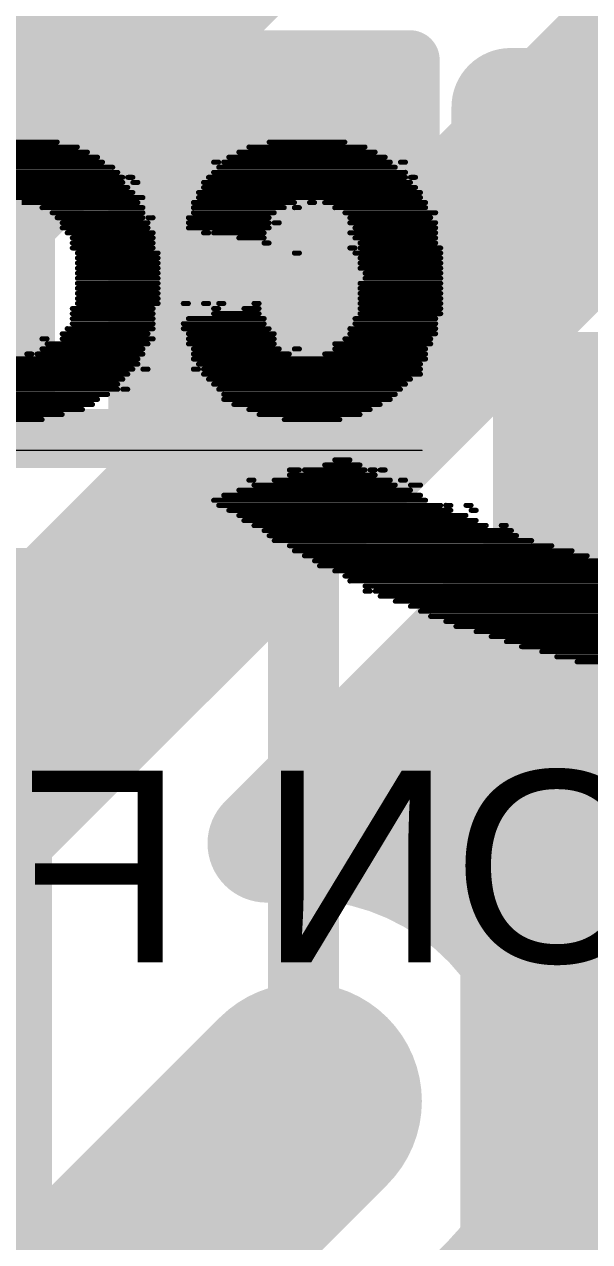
# Model space of a CAD drawing. Header units: millimetres. Extents: x 0.01 to 1.77, y 0.01 to 0.78.
# Drawn here: x 0.6524 to 0.7002, y 0.2651 to 0.368 of the extents above; entities that cross this region are included whole.
import ezdxf

# ---------------------------------------------------------------- set-up
doc = ezdxf.new("R2010")
doc.units = ezdxf.units.MM
doc.header["$MEASUREMENT"] = 0
for name, color, linetype in [('BottomLayer', 5, 'Continuous'), ('BottomOverlay', 54, 'Continuous'), ('TopLayer', 1, 'Continuous'), ('TopOverlay', 2, 'Continuous'), ('TopPaste', 8, 'Continuous'), ('TopSolder', 216, 'Continuous'), ('ViaHoleLayer', 16, 'Continuous')]:
    doc.layers.add(name, color=color, linetype=linetype)
doc.styles.add('Arial', font='', dxfattribs={"height": 0.2})
doc.styles.get('Arial').set_extended_font_data('Arial')

# ---------------------------------------------------------------- blocks, each defined once
blk = doc.blocks.new('R__0402_22')
at = {"layer": 'TopLayer'}
for points in [[(-0.0275, -0.0125), (-0.0275, 0.0125), (-0.0095, 0.0125), (-0.0095, -0.0125)], [(0.0095, -0.0125), (0.0095, 0.0125), (0.0275, 0.0125), (0.0275, -0.0125)]]:
    blk.add_hatch(color=1, dxfattribs=at).paths.add_polyline_path(points)
at = {"layer": 'TopPaste'}
for points in [[(-0.0275, -0.0125), (-0.0275, 0.0125), (-0.0095, 0.0125), (-0.0095, -0.0125)], [(0.0095, -0.0125), (0.0095, 0.0125), (0.0275, 0.0125), (0.0275, -0.0125)]]:
    blk.add_hatch(color=8, dxfattribs=at).paths.add_polyline_path(points)
at = {"layer": 'TopSolder'}
for points in [[(-0.0315, -0.0165), (-0.0315, 0.0165), (-0.0055, 0.0165), (-0.0055, -0.0165)], [(0.0055, -0.0165), (0.0055, 0.0165), (0.0315, 0.0165), (0.0315, -0.0165)]]:
    blk.add_hatch(color=216, dxfattribs=at).paths.add_polyline_path(points)
at = {"layer": 'TopOverlay'}
for points, const_width in [([(-0.031, -0.016), (-0.031, 0.016)], 0.005), ([(-0.031, 0.016), (0.031, 0.016)], 0.005), ([(0.031, -0.016), (0.031, 0.016)], 0.005), ([(-0.031, -0.016), (0.031, -0.016)], 0.005), ([(-0.032, -0.017), (0.032, -0.017)], 0.000127)]:
    blk.add_lwpolyline(points, dxfattribs=dict(at, const_width=const_width))
for points, const_width in [([(-0.03225, 0.016, 1), (-0.02975, 0.016, 1)], 0.0025), ([(-0.03225, 0.016, 1), (-0.02975, 0.016, 1)], 0.0025), ([(0.02975, 0.016, 1), (0.03225, 0.016, 1)], 0.0025), ([(0.02975, 0.016, 1), (0.03225, 0.016, 1)], 0.0025), ([(-0.03225, -0.016, 1), (-0.02975, -0.016, 1)], 0.0025), ([(-0.03225, -0.016, 1), (-0.02975, -0.016, 1)], 0.0025), ([(0.02975, -0.016, 1), (0.03225, -0.016, 1)], 0.0025), ([(0.02975, -0.016, 1), (0.03225, -0.016, 1)], 0.0025), ([(-0.03203, -0.017, 1), (-0.03197, -0.017, 1)], 0.0000635), ([(0.03197, -0.017, 1), (0.03203, -0.017, 1)], 0.0000635)]:
    blk.add_lwpolyline(points, format="xyb", close=True, dxfattribs=dict(at, const_width=const_width))
blk = doc.blocks.new('C__0805_45')
at = {"layer": 'TopLayer'}
blk.add_hatch(color=1, dxfattribs=at).paths.add_polyline_path([(0.02, 0.03), (0.06, 0.03), (0.06, -0.03), (0.02, -0.03)])
at = {"layer": 'TopPaste'}
blk.add_hatch(color=8, dxfattribs=at).paths.add_polyline_path([(0.02, 0.03), (0.06, 0.03), (0.06, -0.03), (0.02, -0.03)])
at = {"layer": 'TopSolder'}
for points in [[(-0.06276, 0.03276), (-0.01724, 0.03276), (-0.01724, -0.03276), (-0.06276, -0.03276)], [(0.01724, 0.03276), (0.06276, 0.03276), (0.06276, -0.03276), (0.01724, -0.03276)]]:
    blk.add_hatch(color=216, dxfattribs=at).paths.add_polyline_path(points)
at = {"layer": 'TopOverlay', "const_width": 0.005}
blk.add_lwpolyline([(0.024, 0.034), (0.064, 0.034)], dxfattribs=at)
at = {"layer": 'TopOverlay', "const_width": 0.0025}
blk.add_lwpolyline([(0.02275, 0.034, 1), (0.02525, 0.034, 1)], format="xyb", close=True, dxfattribs=at)

msp = doc.modelspace()

# ---------------------------------------------------------------- hatches: boundary and pattern name
at = {"layer": 'BottomLayer'}
h = msp.add_hatch(color=5, dxfattribs=at)
edge = h.paths.add_edge_path()
edge.add_arc((0.676, 0.277), 0.00787, 0, 360)
at = {"layer": 'TopLayer'}
for points in [[(0.602, 0.335), (0.655, 0.335), (0.655, 0.441), (0.602, 0.441)], [(0.692, 0.26), (0.899, 0.26), (0.899, 0.342), (0.692, 0.342)]]:
    msp.add_hatch(color=1, dxfattribs=at).paths.add_polyline_path(points)
h = msp.add_hatch(color=1, dxfattribs=at)
edge = h.paths.add_edge_path()
edge.add_arc((0.676, 0.277), 0.00787, 0, 360)
at = {"layer": 'ViaHoleLayer'}
h = msp.add_hatch(color=16, dxfattribs=at)
edge = h.paths.add_edge_path()
edge.add_arc((0.676, 0.277), 0.00591, 0, 360)

# ---------------------------------------------------------------- linework, layer by layer
at = {"layer": 'BottomLayer'}
for points, const_width in [([(0.639, 0.348), (0.748, 0.457)], 0.02), ([(0.68698, 0.29606), (0.82591, 0.435)], 0.01), ([(0.69712, 0.27086), (0.86127, 0.435)], 0.01), ([(0.638, 0.295), (0.754, 0.411)], 0.02), ([(0.67289, 0.29878), (0.76513, 0.39102)], 0.01), ([(0.70023, 0.32612), (0.77662, 0.24973)], 0.01), ([(0.68255, 0.30844), (0.75894, 0.23205)], 0.01), ([(0.64772, 0.24872), (0.676, 0.277)], 0.02), ([(0.69282, 0.26282), (0.74126, 0.21437)], 0.01), ([(0.66331, 0.2332), (0.69156, 0.26144)], 0.01)]:
    msp.add_lwpolyline(points, dxfattribs=dict(at, const_width=const_width))
for points, const_width in [([(0.69773, 0.32612, 1), (0.70273, 0.32612, 1)], 0.005), ([(0.68005, 0.30844, 1), (0.68505, 0.30844, 1)], 0.005), ([(0.67039, 0.29878, 1), (0.67539, 0.29878, 1)], 0.005), ([(0.67039, 0.29878, 1), (0.67539, 0.29878, 1)], 0.005), ([(0.68448, 0.29606, 1), (0.68948, 0.29606, 1)], 0.005), ([(0.671, 0.277, 1), (0.681, 0.277, 1)], 0.01), ([(0.6955, 0.277, 1), (0.7005, 0.277, 1)], 0.005), ([(0.6955, 0.277, 1), (0.7005, 0.277, 1)], 0.005), ([(0.69462, 0.27086, 1), (0.69962, 0.27086, 1)], 0.005), ([(0.69032, 0.26282, 1), (0.69532, 0.26282, 1)], 0.005), ([(0.68906, 0.26144, 1), (0.69406, 0.26144, 1)], 0.005), ([(0.68906, 0.26144, 1), (0.69406, 0.26144, 1)], 0.005)]:
    msp.add_lwpolyline(points, format="xyb", close=True, dxfattribs=dict(at, const_width=const_width))
at = {"layer": 'BottomLayer', "const_width": 0.01}
for points in [[(0.67289, 0.29878, -0.456367), (0.698, 0.277)], [(0.698, 0.277, -0.198912), (0.69156, 0.26144)]]:
    msp.add_lwpolyline(points, format="xyb", dxfattribs=at)
at = {"layer": 'BottomOverlay', "const_width": 0.000426}
for points in [[(0.64879, 0.35805), (0.65519, 0.35805)], [(0.6731, 0.35805), (0.67949, 0.35805)], [(0.64538, 0.35677), (0.6586, 0.35677)], [(0.64581, 0.3572), (0.65775, 0.3572)], [(0.64709, 0.35763), (0.65689, 0.35763)], [(0.66969, 0.35677), (0.6829, 0.35677)], [(0.67054, 0.3572), (0.68205, 0.3572)], [(0.67139, 0.35763), (0.6812, 0.35763)], [(0.6441, 0.35592), (0.65988, 0.35592)], [(0.64453, 0.35635), (0.65903, 0.35635)], [(0.66841, 0.35635), (0.66883, 0.35635)], [(0.66883, 0.35592), (0.68376, 0.35592)], [(0.66926, 0.35635), (0.68333, 0.35635)], [(0.68418, 0.35635), (0.68461, 0.35635)], [(0.64325, 0.35507), (0.66073, 0.35507)], [(0.64368, 0.35549), (0.66031, 0.35549)], [(0.66116, 0.35507), (0.66158, 0.35507)], [(0.66798, 0.35507), (0.68461, 0.35507)], [(0.66841, 0.35549), (0.68461, 0.35549)], [(0.68504, 0.35507), (0.68546, 0.35507)], [(0.64197, 0.35379), (0.66158, 0.35379)], [(0.6424, 0.35421), (0.66116, 0.35421)], [(0.64282, 0.35464), (0.66073, 0.35464)], [(0.66158, 0.35464), (0.66201, 0.35464)], [(0.66713, 0.35379), (0.68589, 0.35379)], [(0.66755, 0.35464), (0.68504, 0.35464)], [(0.66755, 0.35421), (0.68546, 0.35421)], [(0.64197, 0.35336), (0.66244, 0.35336)], [(0.6522, 0.35294), (0.66201, 0.35294)], [(0.6667, 0.35294), (0.67523, 0.35294)], [(0.66713, 0.35336), (0.68589, 0.35336)], [(0.67651, 0.35294), (0.67693, 0.35294)], [(0.67779, 0.35294), (0.68631, 0.35294)], [(0.65391, 0.35251), (0.66244, 0.35251)], [(0.65476, 0.35208), (0.66244, 0.35208)], [(0.65519, 0.35166), (0.66244, 0.35166)], [(0.66286, 0.35166), (0.66329, 0.35166)], [(0.66627, 0.35166), (0.6731, 0.35166)], [(0.6667, 0.35251), (0.67438, 0.35251)], [(0.6667, 0.35208), (0.67352, 0.35208)], [(0.67523, 0.35251), (0.67566, 0.35251)], [(0.67864, 0.35251), (0.68631, 0.35251)], [(0.67949, 0.35208), (0.68717, 0.35208)], [(0.67992, 0.35166), (0.68674, 0.35166)], [(0.65562, 0.35123), (0.66286, 0.35123)], [(0.65562, 0.3508), (0.66286, 0.3508)], [(0.66627, 0.35123), (0.6731, 0.35123)], [(0.66627, 0.3508), (0.6731, 0.3508)], [(0.67352, 0.35123), (0.67395, 0.35123)], [(0.67992, 0.35123), (0.68717, 0.35123)], [(0.68035, 0.3508), (0.68717, 0.3508)], [(0.65604, 0.35038), (0.66329, 0.35038)], [(0.65647, 0.34995), (0.66329, 0.34995)], [(0.66755, 0.35038), (0.66798, 0.35038)], [(0.66841, 0.35038), (0.67267, 0.35038)], [(0.67054, 0.34995), (0.67267, 0.34995)], [(0.67992, 0.35038), (0.68717, 0.35038)], [(0.68035, 0.34995), (0.68717, 0.34995)], [(0.65647, 0.34952), (0.66329, 0.34952)], [(0.65647, 0.3491), (0.66329, 0.3491)], [(0.65689, 0.34867), (0.66372, 0.34867)], [(0.67267, 0.34952), (0.6731, 0.34952)], [(0.67523, 0.34867), (0.67566, 0.34867)], [(0.67992, 0.3491), (0.68035, 0.3491)], [(0.68035, 0.34867), (0.68759, 0.34867)], [(0.68077, 0.34952), (0.68717, 0.34952)], [(0.68077, 0.3491), (0.68759, 0.3491)], [(0.65689, 0.34825), (0.66372, 0.34825)], [(0.65689, 0.34782), (0.66372, 0.34782)], [(0.68077, 0.34825), (0.68759, 0.34825)], [(0.68077, 0.34782), (0.68759, 0.34782)], [(0.65689, 0.34739), (0.66372, 0.34739)], [(0.65689, 0.34697), (0.66372, 0.34697)], [(0.65689, 0.34654), (0.66372, 0.34654)], [(0.68077, 0.34739), (0.68759, 0.34739)], [(0.6812, 0.34697), (0.68759, 0.34697)], [(0.6812, 0.34654), (0.68759, 0.34654)], [(0.65689, 0.34611), (0.66372, 0.34611)], [(0.65689, 0.34569), (0.66372, 0.34569)], [(0.68077, 0.34611), (0.68759, 0.34611)], [(0.68077, 0.34569), (0.68759, 0.34569)], [(0.65689, 0.34526), (0.66372, 0.34526)], [(0.65689, 0.34483), (0.66372, 0.34483)], [(0.65689, 0.34441), (0.66372, 0.34441)], [(0.66585, 0.34441), (0.66627, 0.34441)], [(0.66755, 0.34441), (0.66798, 0.34441)], [(0.66883, 0.34441), (0.66926, 0.34441)], [(0.67182, 0.34441), (0.67224, 0.34441)], [(0.68077, 0.34526), (0.68759, 0.34526)], [(0.68077, 0.34483), (0.68759, 0.34483)], [(0.68077, 0.34441), (0.68759, 0.34441)], [(0.65647, 0.34398), (0.66329, 0.34398)], [(0.65647, 0.34355), (0.66329, 0.34355)], [(0.66841, 0.34398), (0.66883, 0.34398)], [(0.66841, 0.34355), (0.67224, 0.34355)], [(0.67096, 0.34398), (0.67224, 0.34398)], [(0.68077, 0.34398), (0.68759, 0.34398)], [(0.68077, 0.34355), (0.68759, 0.34355)], [(0.65647, 0.34313), (0.66329, 0.34313)], [(0.65647, 0.3427), (0.66329, 0.3427)], [(0.66585, 0.3427), (0.67267, 0.3427)], [(0.66627, 0.34313), (0.67267, 0.34313)], [(0.68035, 0.34313), (0.68717, 0.34313)], [(0.68035, 0.3427), (0.68717, 0.3427)], [(0.65391, 0.34142), (0.65434, 0.34142)], [(0.65562, 0.34185), (0.66286, 0.34185)], [(0.65562, 0.34142), (0.66329, 0.34142)], [(0.65604, 0.34228), (0.66329, 0.34228)], [(0.66585, 0.34228), (0.6731, 0.34228)], [(0.66627, 0.34185), (0.67352, 0.34185)], [(0.66627, 0.34142), (0.67352, 0.34142)], [(0.67949, 0.34142), (0.68674, 0.34142)], [(0.67992, 0.34228), (0.68717, 0.34228)], [(0.67992, 0.34185), (0.68717, 0.34185)], [(0.65391, 0.34057), (0.66244, 0.34057)], [(0.65434, 0.341), (0.66286, 0.341)], [(0.66627, 0.341), (0.67352, 0.341)], [(0.6667, 0.34057), (0.67395, 0.34057)], [(0.67523, 0.34057), (0.67566, 0.34057)], [(0.67864, 0.341), (0.68674, 0.341)], [(0.67864, 0.34057), (0.68631, 0.34057)], [(0.64197, 0.33972), (0.66201, 0.33972)], [(0.64197, 0.33929), (0.66201, 0.33929)], [(0.65263, 0.34014), (0.65306, 0.34014)], [(0.65348, 0.34014), (0.66244, 0.34014)], [(0.6667, 0.34014), (0.6748, 0.34014)], [(0.6667, 0.33972), (0.68631, 0.33972)], [(0.66713, 0.33929), (0.68589, 0.33929)], [(0.67779, 0.34014), (0.68631, 0.34014)], [(0.6424, 0.33886), (0.66158, 0.33886)], [(0.64282, 0.33844), (0.66116, 0.33844)], [(0.66244, 0.33886), (0.66286, 0.33886)], [(0.6667, 0.33886), (0.66713, 0.33886)], [(0.66755, 0.33886), (0.68589, 0.33886)], [(0.66755, 0.33844), (0.68589, 0.33844)], [(0.64325, 0.33801), (0.66073, 0.33801)], [(0.64325, 0.33759), (0.66031, 0.33759)], [(0.66798, 0.33801), (0.68504, 0.33801)], [(0.66841, 0.33759), (0.68461, 0.33759)], [(0.64368, 0.33716), (0.66031, 0.33716)], [(0.64453, 0.33673), (0.65945, 0.33673)], [(0.64538, 0.33631), (0.6586, 0.33631)], [(0.66073, 0.33716), (0.66116, 0.33716)], [(0.66883, 0.33716), (0.68418, 0.33716)], [(0.66926, 0.33673), (0.68376, 0.33673)], [(0.66926, 0.33631), (0.68333, 0.33631)], [(0.64581, 0.33588), (0.65817, 0.33588)], [(0.64666, 0.33545), (0.65732, 0.33545)], [(0.67011, 0.33588), (0.68248, 0.33588)], [(0.67139, 0.33545), (0.68162, 0.33545)], [(0.64794, 0.33503), (0.65562, 0.33503)], [(0.64922, 0.3346), (0.65391, 0.3346)], [(0.67224, 0.33503), (0.68077, 0.33503)], [(0.67438, 0.3346), (0.67907, 0.3346)], [(0.67864, 0.33119), (0.67992, 0.33119)], [(0.6748, 0.33034), (0.67566, 0.33034)], [(0.67608, 0.33034), (0.6812, 0.33034)], [(0.67779, 0.33076), (0.68077, 0.33076)], [(0.68162, 0.33034), (0.68205, 0.33034)], [(0.68248, 0.33034), (0.6829, 0.33034)], [(0.67139, 0.32948), (0.67182, 0.32948)], [(0.67182, 0.32906), (0.68376, 0.32906)], [(0.67352, 0.32948), (0.68333, 0.32948)], [(0.6748, 0.32991), (0.68205, 0.32991)], [(0.68418, 0.32948), (0.68461, 0.32948)], [(0.68504, 0.32906), (0.68589, 0.32906)], [(0.66926, 0.3282), (0.68589, 0.3282)], [(0.67054, 0.32863), (0.68504, 0.32863)], [(0.66841, 0.32778), (0.68631, 0.32778)], [(0.66883, 0.32735), (0.68759, 0.32735)], [(0.66969, 0.32693), (0.68845, 0.32693)], [(0.68802, 0.32735), (0.68845, 0.32735)], [(0.68973, 0.32735), (0.69015, 0.32735)], [(0.69015, 0.32693), (0.69058, 0.32693)], [(0.67054, 0.3265), (0.68973, 0.3265)], [(0.67096, 0.32607), (0.69058, 0.32607)], [(0.67182, 0.32565), (0.69143, 0.32565)], [(0.67267, 0.32522), (0.69356, 0.32522)], [(0.69271, 0.32565), (0.69314, 0.32565)], [(0.6731, 0.32479), (0.69399, 0.32479)], [(0.67352, 0.32437), (0.69527, 0.32437)], [(0.6748, 0.32394), (0.69697, 0.32394)], [(0.67523, 0.32351), (0.69868, 0.32351)], [(0.67608, 0.32309), (0.69996, 0.32309)], [(0.67693, 0.32266), (0.70166, 0.32266)], [(0.67736, 0.32224), (0.70337, 0.32224)], [(0.67864, 0.32181), (0.70635, 0.32181)], [(0.67949, 0.32138), (0.70849, 0.32138)], [(0.67992, 0.32096), (0.71147, 0.32096)], [(0.6812, 0.32053), (0.71574, 0.32053)], [(0.6812, 0.3201), (0.68162, 0.3201)], [(0.68205, 0.3201), (0.76264, 0.3201)], [(0.68248, 0.31968), (0.76178, 0.31968)], [(0.68376, 0.31925), (0.76093, 0.31925)], [(0.68504, 0.31882), (0.76008, 0.31882)], [(0.68589, 0.3184), (0.7588, 0.3184)], [(0.68674, 0.31797), (0.75752, 0.31797)], [(0.68802, 0.31755), (0.75667, 0.31755)], [(0.68887, 0.31712), (0.75539, 0.31712)], [(0.69058, 0.31669), (0.75411, 0.31669)], [(0.69186, 0.31627), (0.75283, 0.31627)], [(0.69314, 0.31584), (0.75155, 0.31584)], [(0.69442, 0.31541), (0.75027, 0.31541)], [(0.69612, 0.31499), (0.74857, 0.31499)], [(0.6974, 0.31456), (0.74729, 0.31456)], [(0.69911, 0.31413), (0.74558, 0.31413)]]:
    msp.add_lwpolyline(points, dxfattribs=at)
at = {"layer": 'BottomOverlay', "const_width": 0.000213}
for points in [[(0.65508, 0.35805, 1), (0.6553, 0.35805, 1)], [(0.67299, 0.35805, 1), (0.6732, 0.35805, 1)], [(0.67939, 0.35805, 1), (0.6796, 0.35805, 1)], [(0.65679, 0.35763, 1), (0.657, 0.35763, 1)], [(0.65764, 0.3572, 1), (0.65785, 0.3572, 1)], [(0.65849, 0.35677, 1), (0.65871, 0.35677, 1)], [(0.66958, 0.35677, 1), (0.66979, 0.35677, 1)], [(0.67043, 0.3572, 1), (0.67065, 0.3572, 1)], [(0.67128, 0.35763, 1), (0.6715, 0.35763, 1)], [(0.68109, 0.35763, 1), (0.6813, 0.35763, 1)], [(0.68194, 0.3572, 1), (0.68216, 0.3572, 1)], [(0.6828, 0.35677, 1), (0.68301, 0.35677, 1)], [(0.65892, 0.35635, 1), (0.65913, 0.35635, 1)], [(0.65977, 0.35592, 1), (0.65999, 0.35592, 1)], [(0.6683, 0.35635, 1), (0.66851, 0.35635, 1)], [(0.66873, 0.35635, 1), (0.66894, 0.35635, 1)], [(0.66873, 0.35592, 1), (0.66894, 0.35592, 1)], [(0.66915, 0.35635, 1), (0.66937, 0.35635, 1)], [(0.68322, 0.35635, 1), (0.68344, 0.35635, 1)], [(0.68365, 0.35592, 1), (0.68386, 0.35592, 1)], [(0.68408, 0.35635, 1), (0.68429, 0.35635, 1)], [(0.6845, 0.35635, 1), (0.68472, 0.35635, 1)], [(0.6602, 0.35549, 1), (0.66041, 0.35549, 1)], [(0.66063, 0.35507, 1), (0.66084, 0.35507, 1)], [(0.66105, 0.35507, 1), (0.66126, 0.35507, 1)], [(0.66148, 0.35507, 1), (0.66169, 0.35507, 1)], [(0.66787, 0.35507, 1), (0.66809, 0.35507, 1)], [(0.6683, 0.35549, 1), (0.66851, 0.35549, 1)], [(0.6845, 0.35549, 1), (0.68472, 0.35549, 1)], [(0.6845, 0.35507, 1), (0.68472, 0.35507, 1)], [(0.68493, 0.35507, 1), (0.68514, 0.35507, 1)], [(0.68536, 0.35507, 1), (0.68557, 0.35507, 1)], [(0.66063, 0.35464, 1), (0.66084, 0.35464, 1)], [(0.66105, 0.35421, 1), (0.66126, 0.35421, 1)], [(0.66148, 0.35464, 1), (0.66169, 0.35464, 1)], [(0.66148, 0.35379, 1), (0.66169, 0.35379, 1)], [(0.6619, 0.35464, 1), (0.66212, 0.35464, 1)], [(0.66702, 0.35379, 1), (0.66723, 0.35379, 1)], [(0.66745, 0.35464, 1), (0.66766, 0.35464, 1)], [(0.66745, 0.35421, 1), (0.66766, 0.35421, 1)], [(0.68493, 0.35464, 1), (0.68514, 0.35464, 1)], [(0.68536, 0.35421, 1), (0.68557, 0.35421, 1)], [(0.68578, 0.35379, 1), (0.68599, 0.35379, 1)], [(0.6619, 0.35294, 1), (0.66212, 0.35294, 1)], [(0.66233, 0.35336, 1), (0.66254, 0.35336, 1)], [(0.66659, 0.35294, 1), (0.66681, 0.35294, 1)], [(0.66702, 0.35336, 1), (0.66723, 0.35336, 1)], [(0.67512, 0.35294, 1), (0.67534, 0.35294, 1)], [(0.6764, 0.35294, 1), (0.67661, 0.35294, 1)], [(0.67683, 0.35294, 1), (0.67704, 0.35294, 1)], [(0.67768, 0.35294, 1), (0.67789, 0.35294, 1)], [(0.68578, 0.35336, 1), (0.68599, 0.35336, 1)], [(0.68621, 0.35294, 1), (0.68642, 0.35294, 1)], [(0.6538, 0.35251, 1), (0.65402, 0.35251, 1)], [(0.65466, 0.35208, 1), (0.65487, 0.35208, 1)], [(0.65508, 0.35166, 1), (0.6553, 0.35166, 1)], [(0.66233, 0.35251, 1), (0.66254, 0.35251, 1)], [(0.66233, 0.35208, 1), (0.66254, 0.35208, 1)], [(0.66233, 0.35166, 1), (0.66254, 0.35166, 1)], [(0.66276, 0.35166, 1), (0.66297, 0.35166, 1)], [(0.66318, 0.35166, 1), (0.6634, 0.35166, 1)], [(0.66617, 0.35166, 1), (0.66638, 0.35166, 1)], [(0.66659, 0.35251, 1), (0.66681, 0.35251, 1)], [(0.66659, 0.35208, 1), (0.66681, 0.35208, 1)], [(0.67299, 0.35166, 1), (0.6732, 0.35166, 1)], [(0.67342, 0.35208, 1), (0.67363, 0.35208, 1)], [(0.67427, 0.35251, 1), (0.67448, 0.35251, 1)], [(0.67512, 0.35251, 1), (0.67534, 0.35251, 1)], [(0.67555, 0.35251, 1), (0.67576, 0.35251, 1)], [(0.67853, 0.35251, 1), (0.67875, 0.35251, 1)], [(0.67939, 0.35208, 1), (0.6796, 0.35208, 1)], [(0.67981, 0.35166, 1), (0.68003, 0.35166, 1)], [(0.68621, 0.35251, 1), (0.68642, 0.35251, 1)], [(0.68663, 0.35166, 1), (0.68685, 0.35166, 1)], [(0.68706, 0.35208, 1), (0.68727, 0.35208, 1)], [(0.65551, 0.35123, 1), (0.65572, 0.35123, 1)], [(0.65551, 0.3508, 1), (0.65572, 0.3508, 1)], [(0.66276, 0.35123, 1), (0.66297, 0.35123, 1)], [(0.66276, 0.3508, 1), (0.66297, 0.3508, 1)], [(0.66617, 0.35123, 1), (0.66638, 0.35123, 1)], [(0.66617, 0.3508, 1), (0.66638, 0.3508, 1)], [(0.67299, 0.35123, 1), (0.6732, 0.35123, 1)], [(0.67299, 0.3508, 1), (0.6732, 0.3508, 1)], [(0.67342, 0.35123, 1), (0.67363, 0.35123, 1)], [(0.67384, 0.35123, 1), (0.67406, 0.35123, 1)], [(0.67981, 0.35123, 1), (0.68003, 0.35123, 1)], [(0.68024, 0.3508, 1), (0.68045, 0.3508, 1)], [(0.68706, 0.35123, 1), (0.68727, 0.35123, 1)], [(0.68706, 0.3508, 1), (0.68727, 0.3508, 1)], [(0.65593, 0.35038, 1), (0.65615, 0.35038, 1)], [(0.65636, 0.34995, 1), (0.65657, 0.34995, 1)], [(0.66318, 0.35038, 1), (0.6634, 0.35038, 1)], [(0.66318, 0.34995, 1), (0.6634, 0.34995, 1)], [(0.66745, 0.35038, 1), (0.66766, 0.35038, 1)], [(0.66787, 0.35038, 1), (0.66809, 0.35038, 1)], [(0.6683, 0.35038, 1), (0.66851, 0.35038, 1)], [(0.67043, 0.34995, 1), (0.67065, 0.34995, 1)], [(0.67256, 0.35038, 1), (0.67278, 0.35038, 1)], [(0.67256, 0.34995, 1), (0.67278, 0.34995, 1)], [(0.67981, 0.35038, 1), (0.68003, 0.35038, 1)], [(0.68024, 0.34995, 1), (0.68045, 0.34995, 1)], [(0.68706, 0.35038, 1), (0.68727, 0.35038, 1)], [(0.68706, 0.34995, 1), (0.68727, 0.34995, 1)], [(0.65636, 0.34952, 1), (0.65657, 0.34952, 1)], [(0.65636, 0.3491, 1), (0.65657, 0.3491, 1)], [(0.65679, 0.34867, 1), (0.657, 0.34867, 1)], [(0.66318, 0.34952, 1), (0.6634, 0.34952, 1)], [(0.66318, 0.3491, 1), (0.6634, 0.3491, 1)], [(0.66361, 0.34867, 1), (0.66382, 0.34867, 1)], [(0.67256, 0.34952, 1), (0.67278, 0.34952, 1)], [(0.67299, 0.34952, 1), (0.6732, 0.34952, 1)], [(0.67512, 0.34867, 1), (0.67534, 0.34867, 1)], [(0.67555, 0.34867, 1), (0.67576, 0.34867, 1)], [(0.67981, 0.3491, 1), (0.68003, 0.3491, 1)], [(0.68024, 0.3491, 1), (0.68045, 0.3491, 1)], [(0.68024, 0.34867, 1), (0.68045, 0.34867, 1)], [(0.68067, 0.34952, 1), (0.68088, 0.34952, 1)], [(0.68067, 0.3491, 1), (0.68088, 0.3491, 1)], [(0.68706, 0.34952, 1), (0.68727, 0.34952, 1)], [(0.68749, 0.3491, 1), (0.6877, 0.3491, 1)], [(0.68749, 0.34867, 1), (0.6877, 0.34867, 1)], [(0.65679, 0.34825, 1), (0.657, 0.34825, 1)], [(0.65679, 0.34782, 1), (0.657, 0.34782, 1)], [(0.66361, 0.34825, 1), (0.66382, 0.34825, 1)], [(0.66361, 0.34782, 1), (0.66382, 0.34782, 1)], [(0.68067, 0.34825, 1), (0.68088, 0.34825, 1)], [(0.68067, 0.34782, 1), (0.68088, 0.34782, 1)], [(0.68749, 0.34825, 1), (0.6877, 0.34825, 1)], [(0.68749, 0.34782, 1), (0.6877, 0.34782, 1)], [(0.65679, 0.34739, 1), (0.657, 0.34739, 1)], [(0.65679, 0.34697, 1), (0.657, 0.34697, 1)], [(0.65679, 0.34654, 1), (0.657, 0.34654, 1)], [(0.66361, 0.34739, 1), (0.66382, 0.34739, 1)], [(0.66361, 0.34697, 1), (0.66382, 0.34697, 1)], [(0.66361, 0.34654, 1), (0.66382, 0.34654, 1)], [(0.68067, 0.34739, 1), (0.68088, 0.34739, 1)], [(0.68109, 0.34697, 1), (0.6813, 0.34697, 1)], [(0.68109, 0.34654, 1), (0.6813, 0.34654, 1)], [(0.68749, 0.34739, 1), (0.6877, 0.34739, 1)], [(0.68749, 0.34697, 1), (0.6877, 0.34697, 1)], [(0.68749, 0.34654, 1), (0.6877, 0.34654, 1)], [(0.65679, 0.34611, 1), (0.657, 0.34611, 1)], [(0.65679, 0.34569, 1), (0.657, 0.34569, 1)], [(0.66361, 0.34611, 1), (0.66382, 0.34611, 1)], [(0.66361, 0.34569, 1), (0.66382, 0.34569, 1)], [(0.68067, 0.34611, 1), (0.68088, 0.34611, 1)], [(0.68067, 0.34569, 1), (0.68088, 0.34569, 1)], [(0.68749, 0.34611, 1), (0.6877, 0.34611, 1)], [(0.68749, 0.34569, 1), (0.6877, 0.34569, 1)], [(0.65679, 0.34526, 1), (0.657, 0.34526, 1)], [(0.65679, 0.34483, 1), (0.657, 0.34483, 1)], [(0.65679, 0.34441, 1), (0.657, 0.34441, 1)], [(0.66361, 0.34526, 1), (0.66382, 0.34526, 1)], [(0.66361, 0.34483, 1), (0.66382, 0.34483, 1)], [(0.66361, 0.34441, 1), (0.66382, 0.34441, 1)], [(0.66574, 0.34441, 1), (0.66595, 0.34441, 1)], [(0.66617, 0.34441, 1), (0.66638, 0.34441, 1)], [(0.66745, 0.34441, 1), (0.66766, 0.34441, 1)], [(0.66787, 0.34441, 1), (0.66809, 0.34441, 1)], [(0.66873, 0.34441, 1), (0.66894, 0.34441, 1)], [(0.66915, 0.34441, 1), (0.66937, 0.34441, 1)], [(0.67171, 0.34441, 1), (0.67192, 0.34441, 1)], [(0.67214, 0.34441, 1), (0.67235, 0.34441, 1)], [(0.68067, 0.34526, 1), (0.68088, 0.34526, 1)], [(0.68067, 0.34483, 1), (0.68088, 0.34483, 1)], [(0.68067, 0.34441, 1), (0.68088, 0.34441, 1)], [(0.68749, 0.34526, 1), (0.6877, 0.34526, 1)], [(0.68749, 0.34483, 1), (0.6877, 0.34483, 1)], [(0.68749, 0.34441, 1), (0.6877, 0.34441, 1)], [(0.65636, 0.34398, 1), (0.65657, 0.34398, 1)], [(0.65636, 0.34355, 1), (0.65657, 0.34355, 1)], [(0.66318, 0.34398, 1), (0.6634, 0.34398, 1)], [(0.66318, 0.34355, 1), (0.6634, 0.34355, 1)], [(0.6683, 0.34398, 1), (0.66851, 0.34398, 1)], [(0.6683, 0.34355, 1), (0.66851, 0.34355, 1)], [(0.66873, 0.34398, 1), (0.66894, 0.34398, 1)], [(0.67086, 0.34398, 1), (0.67107, 0.34398, 1)], [(0.67214, 0.34398, 1), (0.67235, 0.34398, 1)], [(0.67214, 0.34355, 1), (0.67235, 0.34355, 1)], [(0.68067, 0.34398, 1), (0.68088, 0.34398, 1)], [(0.68067, 0.34355, 1), (0.68088, 0.34355, 1)], [(0.68749, 0.34398, 1), (0.6877, 0.34398, 1)], [(0.68749, 0.34355, 1), (0.6877, 0.34355, 1)], [(0.65636, 0.34313, 1), (0.65657, 0.34313, 1)], [(0.65636, 0.3427, 1), (0.65657, 0.3427, 1)], [(0.66318, 0.34313, 1), (0.6634, 0.34313, 1)], [(0.66318, 0.3427, 1), (0.6634, 0.3427, 1)], [(0.66574, 0.3427, 1), (0.66595, 0.3427, 1)], [(0.66617, 0.34313, 1), (0.66638, 0.34313, 1)], [(0.67256, 0.34313, 1), (0.67278, 0.34313, 1)], [(0.67256, 0.3427, 1), (0.67278, 0.3427, 1)], [(0.68024, 0.34313, 1), (0.68045, 0.34313, 1)], [(0.68024, 0.3427, 1), (0.68045, 0.3427, 1)], [(0.68706, 0.34313, 1), (0.68727, 0.34313, 1)], [(0.68706, 0.3427, 1), (0.68727, 0.3427, 1)], [(0.6538, 0.34142, 1), (0.65402, 0.34142, 1)], [(0.65423, 0.34142, 1), (0.65444, 0.34142, 1)], [(0.65551, 0.34185, 1), (0.65572, 0.34185, 1)], [(0.65551, 0.34142, 1), (0.65572, 0.34142, 1)], [(0.65593, 0.34228, 1), (0.65615, 0.34228, 1)], [(0.66276, 0.34185, 1), (0.66297, 0.34185, 1)], [(0.66318, 0.34228, 1), (0.6634, 0.34228, 1)], [(0.66318, 0.34142, 1), (0.6634, 0.34142, 1)], [(0.66574, 0.34228, 1), (0.66595, 0.34228, 1)], [(0.66617, 0.34185, 1), (0.66638, 0.34185, 1)], [(0.66617, 0.34142, 1), (0.66638, 0.34142, 1)], [(0.67299, 0.34228, 1), (0.6732, 0.34228, 1)], [(0.67342, 0.34185, 1), (0.67363, 0.34185, 1)], [(0.67342, 0.34142, 1), (0.67363, 0.34142, 1)], [(0.67939, 0.34142, 1), (0.6796, 0.34142, 1)], [(0.67981, 0.34228, 1), (0.68003, 0.34228, 1)], [(0.67981, 0.34185, 1), (0.68003, 0.34185, 1)], [(0.68663, 0.34142, 1), (0.68685, 0.34142, 1)], [(0.68706, 0.34228, 1), (0.68727, 0.34228, 1)], [(0.68706, 0.34185, 1), (0.68727, 0.34185, 1)], [(0.6538, 0.34057, 1), (0.65402, 0.34057, 1)], [(0.65423, 0.341, 1), (0.65444, 0.341, 1)], [(0.66233, 0.34057, 1), (0.66254, 0.34057, 1)], [(0.66276, 0.341, 1), (0.66297, 0.341, 1)], [(0.66617, 0.341, 1), (0.66638, 0.341, 1)], [(0.66659, 0.34057, 1), (0.66681, 0.34057, 1)], [(0.67342, 0.341, 1), (0.67363, 0.341, 1)], [(0.67384, 0.34057, 1), (0.67406, 0.34057, 1)], [(0.67512, 0.34057, 1), (0.67534, 0.34057, 1)], [(0.67555, 0.34057, 1), (0.67576, 0.34057, 1)], [(0.67853, 0.341, 1), (0.67875, 0.341, 1)], [(0.67853, 0.34057, 1), (0.67875, 0.34057, 1)], [(0.68621, 0.34057, 1), (0.68642, 0.34057, 1)], [(0.68663, 0.341, 1), (0.68685, 0.341, 1)], [(0.65252, 0.34014, 1), (0.65274, 0.34014, 1)], [(0.65295, 0.34014, 1), (0.65316, 0.34014, 1)], [(0.65338, 0.34014, 1), (0.65359, 0.34014, 1)], [(0.6619, 0.33972, 1), (0.66212, 0.33972, 1)], [(0.6619, 0.33929, 1), (0.66212, 0.33929, 1)], [(0.66233, 0.34014, 1), (0.66254, 0.34014, 1)], [(0.66659, 0.34014, 1), (0.66681, 0.34014, 1)], [(0.66659, 0.33972, 1), (0.66681, 0.33972, 1)], [(0.66702, 0.33929, 1), (0.66723, 0.33929, 1)], [(0.6747, 0.34014, 1), (0.67491, 0.34014, 1)], [(0.67768, 0.34014, 1), (0.67789, 0.34014, 1)], [(0.68578, 0.33929, 1), (0.68599, 0.33929, 1)], [(0.68621, 0.34014, 1), (0.68642, 0.34014, 1)], [(0.68621, 0.33972, 1), (0.68642, 0.33972, 1)], [(0.66105, 0.33844, 1), (0.66126, 0.33844, 1)], [(0.66148, 0.33886, 1), (0.66169, 0.33886, 1)], [(0.66233, 0.33886, 1), (0.66254, 0.33886, 1)], [(0.66276, 0.33886, 1), (0.66297, 0.33886, 1)], [(0.66659, 0.33886, 1), (0.66681, 0.33886, 1)], [(0.66702, 0.33886, 1), (0.66723, 0.33886, 1)], [(0.66745, 0.33886, 1), (0.66766, 0.33886, 1)], [(0.66745, 0.33844, 1), (0.66766, 0.33844, 1)], [(0.68578, 0.33886, 1), (0.68599, 0.33886, 1)], [(0.68578, 0.33844, 1), (0.68599, 0.33844, 1)], [(0.6602, 0.33759, 1), (0.66041, 0.33759, 1)], [(0.66063, 0.33801, 1), (0.66084, 0.33801, 1)], [(0.66787, 0.33801, 1), (0.66809, 0.33801, 1)], [(0.6683, 0.33759, 1), (0.66851, 0.33759, 1)], [(0.6845, 0.33759, 1), (0.68472, 0.33759, 1)], [(0.68493, 0.33801, 1), (0.68514, 0.33801, 1)], [(0.65849, 0.33631, 1), (0.65871, 0.33631, 1)], [(0.65935, 0.33673, 1), (0.65956, 0.33673, 1)], [(0.6602, 0.33716, 1), (0.66041, 0.33716, 1)], [(0.66063, 0.33716, 1), (0.66084, 0.33716, 1)], [(0.66105, 0.33716, 1), (0.66126, 0.33716, 1)], [(0.66873, 0.33716, 1), (0.66894, 0.33716, 1)], [(0.66915, 0.33673, 1), (0.66937, 0.33673, 1)], [(0.66915, 0.33631, 1), (0.66937, 0.33631, 1)], [(0.68322, 0.33631, 1), (0.68344, 0.33631, 1)], [(0.68365, 0.33673, 1), (0.68386, 0.33673, 1)], [(0.68408, 0.33716, 1), (0.68429, 0.33716, 1)], [(0.65721, 0.33545, 1), (0.65743, 0.33545, 1)], [(0.65807, 0.33588, 1), (0.65828, 0.33588, 1)], [(0.67001, 0.33588, 1), (0.67022, 0.33588, 1)], [(0.67128, 0.33545, 1), (0.6715, 0.33545, 1)], [(0.68152, 0.33545, 1), (0.68173, 0.33545, 1)], [(0.68237, 0.33588, 1), (0.68258, 0.33588, 1)], [(0.6538, 0.3346, 1), (0.65402, 0.3346, 1)], [(0.65551, 0.33503, 1), (0.65572, 0.33503, 1)], [(0.67214, 0.33503, 1), (0.67235, 0.33503, 1)], [(0.67427, 0.3346, 1), (0.67448, 0.3346, 1)], [(0.67896, 0.3346, 1), (0.67917, 0.3346, 1)], [(0.68067, 0.33503, 1), (0.68088, 0.33503, 1)], [(0.67853, 0.33119, 1), (0.67875, 0.33119, 1)], [(0.67981, 0.33119, 1), (0.68003, 0.33119, 1)], [(0.6747, 0.33034, 1), (0.67491, 0.33034, 1)], [(0.67555, 0.33034, 1), (0.67576, 0.33034, 1)], [(0.67597, 0.33034, 1), (0.67619, 0.33034, 1)], [(0.67768, 0.33076, 1), (0.67789, 0.33076, 1)], [(0.68067, 0.33076, 1), (0.68088, 0.33076, 1)], [(0.68109, 0.33034, 1), (0.6813, 0.33034, 1)], [(0.68152, 0.33034, 1), (0.68173, 0.33034, 1)], [(0.68194, 0.33034, 1), (0.68216, 0.33034, 1)], [(0.68237, 0.33034, 1), (0.68258, 0.33034, 1)], [(0.6828, 0.33034, 1), (0.68301, 0.33034, 1)], [(0.67128, 0.32948, 1), (0.6715, 0.32948, 1)], [(0.67171, 0.32948, 1), (0.67192, 0.32948, 1)], [(0.67171, 0.32906, 1), (0.67192, 0.32906, 1)], [(0.67342, 0.32948, 1), (0.67363, 0.32948, 1)], [(0.6747, 0.32991, 1), (0.67491, 0.32991, 1)], [(0.68194, 0.32991, 1), (0.68216, 0.32991, 1)], [(0.68322, 0.32948, 1), (0.68344, 0.32948, 1)], [(0.68365, 0.32906, 1), (0.68386, 0.32906, 1)], [(0.68408, 0.32948, 1), (0.68429, 0.32948, 1)], [(0.6845, 0.32948, 1), (0.68472, 0.32948, 1)], [(0.68493, 0.32906, 1), (0.68514, 0.32906, 1)], [(0.68578, 0.32906, 1), (0.68599, 0.32906, 1)], [(0.66915, 0.3282, 1), (0.66937, 0.3282, 1)], [(0.67043, 0.32863, 1), (0.67065, 0.32863, 1)], [(0.68493, 0.32863, 1), (0.68514, 0.32863, 1)], [(0.68578, 0.3282, 1), (0.68599, 0.3282, 1)], [(0.6683, 0.32778, 1), (0.66851, 0.32778, 1)], [(0.66873, 0.32735, 1), (0.66894, 0.32735, 1)], [(0.66958, 0.32693, 1), (0.66979, 0.32693, 1)], [(0.68621, 0.32778, 1), (0.68642, 0.32778, 1)], [(0.68749, 0.32735, 1), (0.6877, 0.32735, 1)], [(0.68791, 0.32735, 1), (0.68813, 0.32735, 1)], [(0.68834, 0.32735, 1), (0.68855, 0.32735, 1)], [(0.68834, 0.32693, 1), (0.68855, 0.32693, 1)], [(0.68962, 0.32735, 1), (0.68983, 0.32735, 1)], [(0.69005, 0.32735, 1), (0.69026, 0.32735, 1)], [(0.69005, 0.32693, 1), (0.69026, 0.32693, 1)], [(0.69047, 0.32693, 1), (0.69069, 0.32693, 1)], [(0.67043, 0.3265, 1), (0.67065, 0.3265, 1)], [(0.67086, 0.32607, 1), (0.67107, 0.32607, 1)], [(0.68962, 0.3265, 1), (0.68983, 0.3265, 1)], [(0.69047, 0.32607, 1), (0.69069, 0.32607, 1)], [(0.67171, 0.32565, 1), (0.67192, 0.32565, 1)], [(0.67256, 0.32522, 1), (0.67278, 0.32522, 1)], [(0.69132, 0.32565, 1), (0.69154, 0.32565, 1)], [(0.6926, 0.32565, 1), (0.69282, 0.32565, 1)], [(0.69303, 0.32565, 1), (0.69324, 0.32565, 1)], [(0.69346, 0.32522, 1), (0.69367, 0.32522, 1)], [(0.67299, 0.32479, 1), (0.6732, 0.32479, 1)], [(0.67342, 0.32437, 1), (0.67363, 0.32437, 1)], [(0.6747, 0.32394, 1), (0.67491, 0.32394, 1)], [(0.69388, 0.32479, 1), (0.6941, 0.32479, 1)], [(0.69516, 0.32437, 1), (0.69538, 0.32437, 1)], [(0.69687, 0.32394, 1), (0.69708, 0.32394, 1)], [(0.67512, 0.32351, 1), (0.67534, 0.32351, 1)], [(0.67597, 0.32309, 1), (0.67619, 0.32309, 1)], [(0.69857, 0.32351, 1), (0.69879, 0.32351, 1)], [(0.69985, 0.32309, 1), (0.70007, 0.32309, 1)], [(0.67683, 0.32266, 1), (0.67704, 0.32266, 1)], [(0.67725, 0.32224, 1), (0.67747, 0.32224, 1)], [(0.67853, 0.32181, 1), (0.67875, 0.32181, 1)], [(0.67939, 0.32138, 1), (0.6796, 0.32138, 1)], [(0.67981, 0.32096, 1), (0.68003, 0.32096, 1)], [(0.68109, 0.32053, 1), (0.6813, 0.32053, 1)], [(0.68109, 0.3201, 1), (0.6813, 0.3201, 1)], [(0.68152, 0.3201, 1), (0.68173, 0.3201, 1)], [(0.68194, 0.3201, 1), (0.68216, 0.3201, 1)], [(0.68237, 0.31968, 1), (0.68258, 0.31968, 1)], [(0.68365, 0.31925, 1), (0.68386, 0.31925, 1)], [(0.68493, 0.31882, 1), (0.68514, 0.31882, 1)], [(0.68578, 0.3184, 1), (0.68599, 0.3184, 1)], [(0.68663, 0.31797, 1), (0.68685, 0.31797, 1)], [(0.68791, 0.31755, 1), (0.68813, 0.31755, 1)], [(0.68877, 0.31712, 1), (0.68898, 0.31712, 1)], [(0.69047, 0.31669, 1), (0.69069, 0.31669, 1)], [(0.69175, 0.31627, 1), (0.69196, 0.31627, 1)], [(0.69303, 0.31584, 1), (0.69324, 0.31584, 1)], [(0.69431, 0.31541, 1), (0.69452, 0.31541, 1)], [(0.69602, 0.31499, 1), (0.69623, 0.31499, 1)], [(0.69729, 0.31456, 1), (0.69751, 0.31456, 1)], [(0.699, 0.31413, 1), (0.69921, 0.31413, 1)]]:
    msp.add_lwpolyline(points, format="xyb", close=True, dxfattribs=at)
at = {"layer": 'TopLayer'}
for points, const_width in [([(0.6935, 0.361), (0.747, 0.361)], 0.01), ([(0.6935, 0.354), (0.6935, 0.361)], 0.01), ([(0.7007, 0.361), (0.7077, 0.354)], 0.01), ([(0.6935, 0.354), (0.811, 0.354)], 0.01), ([(0.6725, 0.349), (0.676, 0.3455)], 0.006), ([(0.676, 0.277), (0.676, 0.3455)], 0.006), ([(0.664, 0.256), (0.664, 0.26116)], 0.01)]:
    msp.add_lwpolyline(points, dxfattribs=dict(at, const_width=const_width))
for points, const_width in [([(0.691, 0.361, 1), (0.696, 0.361, 1)], 0.005), ([(0.691, 0.361, 1), (0.696, 0.361, 1)], 0.005), ([(0.6982, 0.361, 1), (0.7032, 0.361, 1)], 0.005), ([(0.691, 0.354, 1), (0.696, 0.354, 1)], 0.005), ([(0.691, 0.354, 1), (0.696, 0.354, 1)], 0.005), ([(0.671, 0.349, 1), (0.674, 0.349, 1)], 0.003), ([(0.6745, 0.3455, 1), (0.6775, 0.3455, 1)], 0.003), ([(0.6745, 0.3455, 1), (0.6775, 0.3455, 1)], 0.003), ([(0.6745, 0.277, 1), (0.6775, 0.277, 1)], 0.003), ([(0.6615, 0.26116, 1), (0.6665, 0.26116, 1)], 0.005), ([(0.6615, 0.26116, 1), (0.6665, 0.26116, 1)], 0.005)]:
    msp.add_lwpolyline(points, format="xyb", close=True, dxfattribs=dict(at, const_width=const_width))
at = {"layer": 'TopLayer', "const_width": 0.01}
msp.add_lwpolyline([(0.68, 0.25753, -0.215997), (0.664, 0.26116)], format="xyb", dxfattribs=at)

# ---------------------------------------------------------------- block references
for name, p in [('R__0402_22', (0.654, 0.349)), ('C__0805_45', (0.672, 0.291))]:
    msp.add_blockref(name, p)

# ---------------------------------------------------------------- texts
at = {"layer": 'BottomOverlay', "style": 'Arial', "text_generation_flag": 2}
msp.add_text('ZERO CARBON FOOTPRINT', height=0.0162026, rotation=360, dxfattribs=at).set_placement((0.83824, 0.28872))
at = {"layer": 'TopOverlay', "style": 'Arial'}
msp.add_text('C17', height=0.025, dxfattribs=at).set_placement((0.69176, 0.3365))

doc.saveas('drawing.dxf')
